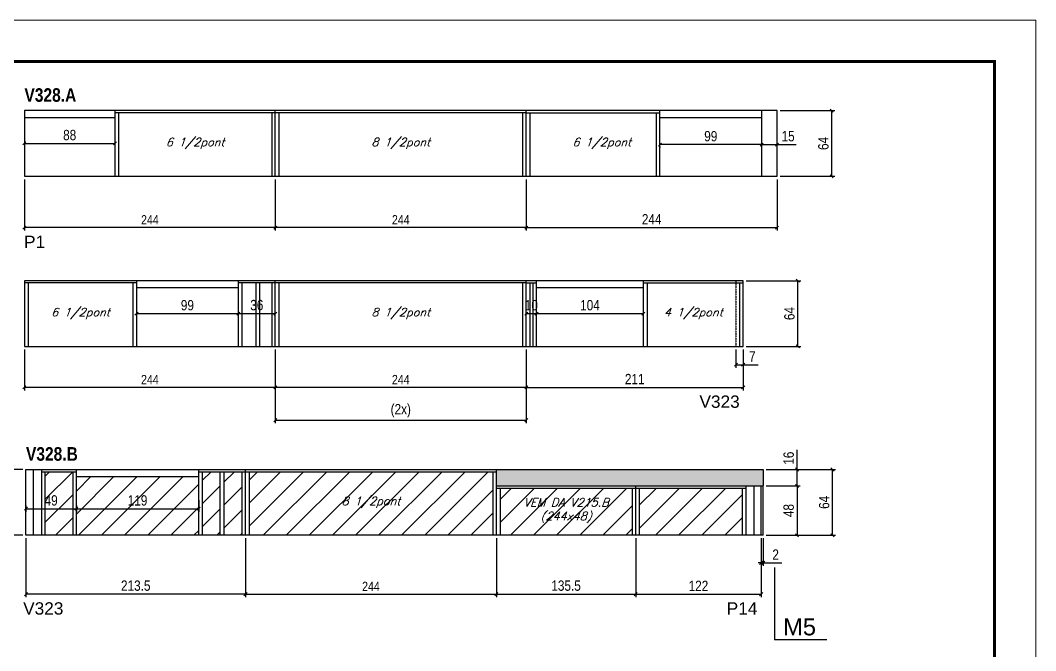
# Model space of a CAD drawing. Extents: x 2603 to 22413, y 1253 to 30260.
# Drawn here: x 13652 to 14639, y 23513 to 24126 of the extents above; entities that cross this region are included whole.
import ezdxf

# ---------------------------------------------------------------- set-up
doc = ezdxf.new("R2010")
doc.units = 0
doc.linetypes.add('DASHED', pattern=[0.75, 0.5, -0.25])
doc.linetypes.add('HIDDEN', pattern=[0.375, 0.25, -0.125])
for name, color, linetype in [('5', 5, 'Continuous'), ('COTA', 241, 'Continuous'), ('NOMENCLATURA', 7, 'Continuous'), ('Painéis', 200, 'Continuous'), ('SARR_2.2x15', 61, 'Continuous'), ('SARR_2.2x7', 40, 'Continuous'), ('SARR_3.5x7', 81, 'Continuous'), ('texto', 7, 'Continuous')]:
    doc.layers.add(name, color=color, linetype=linetype)
for name, color, linetype, lineweight in [('Folhas', 255, 'Continuous', 9), ('Hachura', 251, 'Continuous', 9), ('SARRAFO DE PRESSAO', 251, 'DASHED', 9)]:
    doc.layers.add(name, color=color, linetype=linetype, lineweight=lineweight)
doc.styles.add('COTA TECNICA', font='techl___.ttf', dxfattribs={"height": 10})
doc.styles.add('COTA TECNICA-50', font='techl___.ttf', dxfattribs={"height": 9})
doc.styles.add('Romans', font='romans.shx')
doc.styles.get("Standard").update_dxf_attribs({"font": 'arial.ttf'})
doc.styles.add('TECNICA', font='techb___.ttf', dxfattribs={"height": 10})
doc.dimstyles.new('COTA PAINEL-50', dxfattribs={"dimtxt": 9, "dimasz": 3, "dimexe": 3, "dimexo": 3, "dimgap": 3, "dimtad": 1, "dimdec": 1, "dimzin": 12, "dimdsep": 46, "dimtxsty": 'COTA TECNICA-50', "dimblk1": 'OBLIQUE', "dimblk2": 'OBLIQUE', "dimsah": 1, "dimcen": 0.9, "dimclrd": 4, "dimclre": 4, "dimclrt": 240, "dimadec": 1, "dimazin": 3, "dimtfac": 1, "dimtdec": 1, "dimtmove": 0, "dimatfit": 3, "dimfxl": 1, "dimtolj": 1, "dimtzin": 12, "dimarcsym": 0})
doc.dimstyles.new('PAINEL', dxfattribs={"dimtxt": 10, "dimasz": 3, "dimexe": 3, "dimexo": 3, "dimgap": 3, "dimtad": 1, "dimdec": 1, "dimzin": 12, "dimdsep": 46, "dimtxsty": 'COTA TECNICA', "dimblk1": 'OBLIQUE', "dimblk2": 'OBLIQUE', "dimsah": 1, "dimcen": 0.9, "dimclrd": 4, "dimclre": 4, "dimclrt": 240, "dimadec": 1, "dimazin": 3, "dimtfac": 1, "dimtdec": 1, "dimtmove": 0, "dimatfit": 3, "dimfxl": 1, "dimtolj": 1, "dimtzin": 12, "dimarcsym": 0})

# ---------------------------------------------------------------- blocks, each defined once
blk = doc.blocks.new('9999999999')
at = {"layer": 'Folhas'}
blk.add_lwpolyline([(98138.98, 34190.21), (99623.98, 34190.21), (99623.98, 35240.21), (98138.98, 35240.21)], close=True, dxfattribs=at)
at = {"layer": 'Folhas', "color": 30, "const_width": 3}
blk.add_lwpolyline([(98213.98, 34230.21), (99583.98, 34230.21), (99583.98, 35200.21), (98213.98, 35200.21)], close=True, dxfattribs=at)
blk = doc.blocks.new('_Oblique')
at = {"color": 0, "linetype": 'ByBlock', "lineweight": -2}
blk.add_line((-0.5, -0.5), (0.5, 0.5), dxfattribs=at)
blk = doc.blocks.new('*D140')
at = {"layer": 'COTA', "color": 4, "linetype": 'ByBlock', "lineweight": -2, "transparency": 16777216}
for p, q in [((13899.91, 23971.45), (13899.91, 23921.58)), ((14143.91, 23971.45), (14143.91, 23921.58)), ((14143.91, 23924.58), (13899.91, 23924.58))]:
    blk.add_line(p, q, dxfattribs=at)
at = {"layer": 'Defpoints', "color": 0, "linetype": 'ByBlock', "transparency": 16777216}
for p in [(13899.91, 23974.45), (14143.91, 23974.45), (13899.91, 23924.58)]:
    blk.add_point(p, dxfattribs=at)
at = {"layer": 'COTA', "color": 4, "linetype": 'ByBlock', "lineweight": -2, "transparency": 16777216, "xscale": 3, "yscale": 3, "zscale": 3, "rotation": 180}
blk.add_blockref('_Oblique', (13899.91, 23924.58), dxfattribs=at)
at = {"layer": 'COTA', "color": 4, "linetype": 'ByBlock', "lineweight": -2, "transparency": 16777216, "xscale": 3, "yscale": 3, "zscale": 3}
blk.add_blockref('_Oblique', (14143.91, 23924.58), dxfattribs=at)
at = {"layer": 'COTA', "color": 240, "linetype": 'ByBlock', "transparency": 16777216, "insert": (14021.91, 23932.15), "char_height": 9, "attachment_point": 5, "style": 'COTA TECNICA-50'}
blk.add_mtext('\\A1;244', dxfattribs=at)
blk = doc.blocks.new('*D141')
at = {"layer": 'COTA', "color": 4, "linetype": 'ByBlock', "lineweight": -2, "transparency": 16777216}
for p, q in [((13655.91, 23971.45), (13655.91, 23921.58)), ((13899.91, 23971.45), (13899.91, 23921.58)), ((13899.91, 23924.58), (13655.91, 23924.58))]:
    blk.add_line(p, q, dxfattribs=at)
at = {"layer": 'Defpoints', "color": 0, "linetype": 'ByBlock', "transparency": 16777216}
for p in [(13655.91, 23974.45), (13899.91, 23974.45), (13655.91, 23924.58)]:
    blk.add_point(p, dxfattribs=at)
at = {"layer": 'COTA', "color": 4, "linetype": 'ByBlock', "lineweight": -2, "transparency": 16777216, "xscale": 3, "yscale": 3, "zscale": 3, "rotation": 180}
blk.add_blockref('_Oblique', (13655.91, 23924.58), dxfattribs=at)
at = {"layer": 'COTA', "color": 4, "linetype": 'ByBlock', "lineweight": -2, "transparency": 16777216, "xscale": 3, "yscale": 3, "zscale": 3}
blk.add_blockref('_Oblique', (13899.91, 23924.58), dxfattribs=at)
at = {"layer": 'COTA', "color": 240, "linetype": 'ByBlock', "transparency": 16777216, "insert": (13777.91, 23932.15), "char_height": 9, "attachment_point": 5, "style": 'COTA TECNICA-50'}
blk.add_mtext('\\A1;244', dxfattribs=at)
blk = doc.blocks.new('*D142')
at = {"layer": 'COTA', "color": 4, "linetype": 'ByBlock', "lineweight": -2, "transparency": 16777216}
for p, q in [((14143.91, 23971.45), (14143.91, 23921.58)), ((14387.91, 23971.45), (14387.91, 23921.58)), ((14143.91, 23924.58), (14387.91, 23924.58))]:
    blk.add_line(p, q, dxfattribs=at)
at = {"layer": 'Defpoints', "color": 0, "linetype": 'ByBlock', "transparency": 16777216}
for p in [(14143.91, 23974.45), (14387.91, 23974.45), (14387.91, 23924.58)]:
    blk.add_point(p, dxfattribs=at)
at = {"layer": 'COTA', "color": 4, "linetype": 'ByBlock', "lineweight": -2, "transparency": 16777216, "xscale": 3, "yscale": 3, "zscale": 3, "rotation": 180}
blk.add_blockref('_Oblique', (14143.91, 23924.58), dxfattribs=at)
at = {"layer": 'COTA', "color": 4, "linetype": 'ByBlock', "lineweight": -2, "transparency": 16777216, "xscale": 3, "yscale": 3, "zscale": 3}
blk.add_blockref('_Oblique', (14387.91, 23924.58), dxfattribs=at)
at = {"layer": 'COTA', "color": 240, "linetype": 'ByBlock', "transparency": 16777216, "insert": (14265.91, 23932.66), "char_height": 10, "attachment_point": 5, "style": 'COTA TECNICA'}
blk.add_mtext('\\A1;244', dxfattribs=at)
blk = doc.blocks.new('*D1006')
at = {"layer": 'COTA', "color": 4, "linetype": 'ByBlock', "lineweight": -2, "transparency": 16777216}
blk.add_line((13655.91, 24006.45), (13743.91, 24006.45), dxfattribs=at)
at = {"layer": 'Defpoints', "color": 0, "linetype": 'ByBlock', "transparency": 16777216}
for p in [(13655.91, 24006.45), (13743.91, 24006.45), (13743.91, 24006.45)]:
    blk.add_point(p, dxfattribs=at)
at = {"layer": 'COTA', "color": 4, "linetype": 'ByBlock', "lineweight": -2, "transparency": 16777216, "xscale": 3, "yscale": 3, "zscale": 3, "rotation": 180}
blk.add_blockref('_Oblique', (13655.91, 24006.45), dxfattribs=at)
at = {"layer": 'COTA', "color": 4, "linetype": 'ByBlock', "lineweight": -2, "transparency": 16777216, "xscale": 3, "yscale": 3, "zscale": 3}
blk.add_blockref('_Oblique', (13743.91, 24006.45), dxfattribs=at)
at = {"layer": 'COTA', "color": 240, "linetype": 'ByBlock', "transparency": 16777216, "insert": (13699.91, 24014.55), "char_height": 10, "attachment_point": 5, "style": 'COTA TECNICA'}
blk.add_mtext('\\A1;88', dxfattribs=at)
blk = doc.blocks.new('*D1007')
at = {"layer": 'COTA', "color": 4, "linetype": 'ByBlock', "lineweight": -2, "transparency": 16777216}
for p, q in [((14372.91, 24005.35), (14273.91, 24005.35)), ((14273.91, 24003.45), (14273.91, 24002.35))]:
    blk.add_line(p, q, dxfattribs=at)
at = {"layer": 'Defpoints', "color": 0, "linetype": 'ByBlock', "transparency": 16777216}
for p in [(14273.91, 24006.45), (14273.91, 24005.35), (14372.91, 24005.35)]:
    blk.add_point(p, dxfattribs=at)
at = {"layer": 'COTA', "color": 4, "linetype": 'ByBlock', "lineweight": -2, "transparency": 16777216, "xscale": 3, "yscale": 3, "zscale": 3, "rotation": 180}
blk.add_blockref('_Oblique', (14273.91, 24005.35), dxfattribs=at)
at = {"layer": 'COTA', "color": 4, "linetype": 'ByBlock', "lineweight": -2, "transparency": 16777216, "xscale": 3, "yscale": 3, "zscale": 3}
blk.add_blockref('_Oblique', (14372.91, 24005.35), dxfattribs=at)
at = {"layer": 'COTA', "color": 240, "linetype": 'ByBlock', "transparency": 16777216, "insert": (14323.41, 24013.44), "char_height": 10, "attachment_point": 5, "style": 'COTA TECNICA'}
blk.add_mtext('\\A1;99', dxfattribs=at)
blk = doc.blocks.new('*D1008')
at = {"layer": 'COTA', "color": 4, "linetype": 'ByBlock', "lineweight": -2, "transparency": 16777216}
for p, q in [((14390.91, 24038.45), (14444.04, 24038.45)), ((14441.04, 23974.45), (14441.04, 24038.45)), ((14390.91, 23974.45), (14444.04, 23974.45))]:
    blk.add_line(p, q, dxfattribs=at)
at = {"layer": 'Defpoints', "color": 0, "linetype": 'ByBlock', "transparency": 16777216}
for p in [(14387.91, 24038.45), (14441.04, 24038.45), (14387.91, 23974.45)]:
    blk.add_point(p, dxfattribs=at)
at = {"layer": 'COTA', "color": 4, "linetype": 'ByBlock', "lineweight": -2, "transparency": 16777216, "xscale": 3, "yscale": 3, "zscale": 3}
for p, rotation in [((14441.04, 24038.45), 90), ((14441.04, 23974.45), 270)]:
    blk.add_blockref('_Oblique', p, dxfattribs=dict(at, rotation=rotation))
at = {"layer": 'COTA', "color": 240, "linetype": 'ByBlock', "transparency": 16777216, "insert": (14432.94, 24006.45), "char_height": 10, "attachment_point": 5, "rotation": 90, "style": 'COTA TECNICA'}
blk.add_mtext('\\A1;64', dxfattribs=at)
blk = doc.blocks.new('*D1009')
at = {"layer": 'COTA', "color": 4, "linetype": 'ByBlock', "lineweight": -2, "transparency": 16777216}
for p, q in [((14372.91, 24005.35), (14387.91, 24005.35)), ((14387.91, 24005.35), (14406.28, 24005.35))]:
    blk.add_line(p, q, dxfattribs=at)
at = {"layer": 'Defpoints', "color": 0, "linetype": 'ByBlock', "transparency": 16777216}
for p in [(14372.91, 24005.35), (14387.91, 24005.35), (14387.91, 24005.35)]:
    blk.add_point(p, dxfattribs=at)
at = {"layer": 'COTA', "color": 4, "linetype": 'ByBlock', "lineweight": -2, "transparency": 16777216, "xscale": 3, "yscale": 3, "zscale": 3, "rotation": 180}
blk.add_blockref('_Oblique', (14372.91, 24005.35), dxfattribs=at)
at = {"layer": 'COTA', "color": 4, "linetype": 'ByBlock', "lineweight": -2, "transparency": 16777216, "xscale": 3, "yscale": 3, "zscale": 3}
blk.add_blockref('_Oblique', (14387.91, 24005.35), dxfattribs=at)
at = {"layer": 'COTA', "color": 240, "linetype": 'ByBlock', "transparency": 16777216, "insert": (14398.6, 24013.46), "char_height": 10, "attachment_point": 5, "style": 'COTA TECNICA'}
blk.add_mtext('\\A1;15', dxfattribs=at)
blk = doc.blocks.new('*D143')
at = {"layer": 'COTA', "color": 4, "linetype": 'ByBlock', "lineweight": -2, "transparency": 16777216}
for p, q in [((13899.91, 23805.87), (13899.91, 23766.06)), ((14143.91, 23805.87), (14143.91, 23766.06)), ((14143.91, 23769.06), (13899.91, 23769.06))]:
    blk.add_line(p, q, dxfattribs=at)
at = {"layer": 'Defpoints', "color": 0, "linetype": 'ByBlock', "transparency": 16777216}
for p in [(13899.91, 23808.87), (14143.91, 23808.87), (13899.91, 23769.06)]:
    blk.add_point(p, dxfattribs=at)
at = {"layer": 'COTA', "color": 4, "linetype": 'ByBlock', "lineweight": -2, "transparency": 16777216, "xscale": 3, "yscale": 3, "zscale": 3, "rotation": 180}
blk.add_blockref('_Oblique', (13899.91, 23769.06), dxfattribs=at)
at = {"layer": 'COTA', "color": 4, "linetype": 'ByBlock', "lineweight": -2, "transparency": 16777216, "xscale": 3, "yscale": 3, "zscale": 3}
blk.add_blockref('_Oblique', (14143.91, 23769.06), dxfattribs=at)
at = {"layer": 'COTA', "color": 240, "linetype": 'ByBlock', "transparency": 16777216, "insert": (14021.91, 23776.63), "char_height": 9, "attachment_point": 5, "style": 'COTA TECNICA-50'}
blk.add_mtext('\\A1;244', dxfattribs=at)
blk = doc.blocks.new('*D144')
at = {"layer": 'COTA', "color": 4, "linetype": 'ByBlock', "lineweight": -2, "transparency": 16777216}
for p, q in [((13655.91, 23805.87), (13655.91, 23766.06)), ((13899.91, 23805.87), (13899.91, 23766.06)), ((13899.91, 23769.06), (13655.91, 23769.06))]:
    blk.add_line(p, q, dxfattribs=at)
at = {"layer": 'Defpoints', "color": 0, "linetype": 'ByBlock', "transparency": 16777216}
for p in [(13655.91, 23808.87), (13899.91, 23808.87), (13655.91, 23769.06)]:
    blk.add_point(p, dxfattribs=at)
at = {"layer": 'COTA', "color": 4, "linetype": 'ByBlock', "lineweight": -2, "transparency": 16777216, "xscale": 3, "yscale": 3, "zscale": 3, "rotation": 180}
blk.add_blockref('_Oblique', (13655.91, 23769.06), dxfattribs=at)
at = {"layer": 'COTA', "color": 4, "linetype": 'ByBlock', "lineweight": -2, "transparency": 16777216, "xscale": 3, "yscale": 3, "zscale": 3}
blk.add_blockref('_Oblique', (13899.91, 23769.06), dxfattribs=at)
at = {"layer": 'COTA', "color": 240, "linetype": 'ByBlock', "transparency": 16777216, "insert": (13777.91, 23776.63), "char_height": 9, "attachment_point": 5, "style": 'COTA TECNICA-50'}
blk.add_mtext('\\A1;244', dxfattribs=at)
blk = doc.blocks.new('*D145')
at = {"layer": 'COTA', "color": 4, "linetype": 'ByBlock', "lineweight": -2, "transparency": 16777216}
for p, q in [((14143.91, 23805.87), (14143.91, 23766.06)), ((14354.91, 23805.87), (14354.91, 23766.06)), ((14143.91, 23769.06), (14354.91, 23769.06))]:
    blk.add_line(p, q, dxfattribs=at)
at = {"layer": 'Defpoints', "color": 0, "linetype": 'ByBlock', "transparency": 16777216}
for p in [(14143.91, 23808.87), (14354.91, 23808.87), (14354.91, 23769.06)]:
    blk.add_point(p, dxfattribs=at)
at = {"layer": 'COTA', "color": 4, "linetype": 'ByBlock', "lineweight": -2, "transparency": 16777216, "xscale": 3, "yscale": 3, "zscale": 3, "rotation": 180}
blk.add_blockref('_Oblique', (14143.91, 23769.06), dxfattribs=at)
at = {"layer": 'COTA', "color": 4, "linetype": 'ByBlock', "lineweight": -2, "transparency": 16777216, "xscale": 3, "yscale": 3, "zscale": 3}
blk.add_blockref('_Oblique', (14354.91, 23769.06), dxfattribs=at)
at = {"layer": 'COTA', "color": 240, "linetype": 'ByBlock', "transparency": 16777216, "insert": (14249.41, 23777.12), "char_height": 10, "attachment_point": 5, "style": 'COTA TECNICA'}
blk.add_mtext('\\A1;211', dxfattribs=at)
blk = doc.blocks.new('*D1011')
at = {"layer": 'COTA', "color": 4, "linetype": 'ByBlock', "lineweight": -2, "transparency": 16777216}
for p, q in [((14357.91, 23872.87), (14411.04, 23872.87)), ((14408.04, 23808.87), (14408.04, 23872.87)), ((14357.91, 23808.87), (14411.04, 23808.87))]:
    blk.add_line(p, q, dxfattribs=at)
at = {"layer": 'Defpoints', "color": 0, "linetype": 'ByBlock', "transparency": 16777216}
for p in [(14354.91, 23872.87), (14408.04, 23872.87), (14354.91, 23808.87)]:
    blk.add_point(p, dxfattribs=at)
at = {"layer": 'COTA', "color": 4, "linetype": 'ByBlock', "lineweight": -2, "transparency": 16777216, "xscale": 3, "yscale": 3, "zscale": 3}
for p, rotation in [((14408.04, 23872.87), 90), ((14408.04, 23808.87), 270)]:
    blk.add_blockref('_Oblique', p, dxfattribs=dict(at, rotation=rotation))
at = {"layer": 'COTA', "color": 240, "linetype": 'ByBlock', "transparency": 16777216, "insert": (14399.94, 23840.87), "char_height": 10, "attachment_point": 5, "rotation": 90, "style": 'COTA TECNICA'}
blk.add_mtext('\\A1;64', dxfattribs=at)
blk = doc.blocks.new('*D1012')
at = {"layer": 'COTA', "color": 4, "linetype": 'ByBlock', "lineweight": -2, "transparency": 16777216}
blk.add_line((13764.91, 23840.87), (13863.91, 23840.87), dxfattribs=at)
at = {"layer": 'Defpoints', "color": 0, "linetype": 'ByBlock', "transparency": 16777216}
for p in [(13764.91, 23840.87), (13863.91, 23840.87), (13863.91, 23840.87)]:
    blk.add_point(p, dxfattribs=at)
at = {"layer": 'COTA', "color": 4, "linetype": 'ByBlock', "lineweight": -2, "transparency": 16777216, "xscale": 3, "yscale": 3, "zscale": 3, "rotation": 180}
blk.add_blockref('_Oblique', (13764.91, 23840.87), dxfattribs=at)
at = {"layer": 'COTA', "color": 4, "linetype": 'ByBlock', "lineweight": -2, "transparency": 16777216, "xscale": 3, "yscale": 3, "zscale": 3}
blk.add_blockref('_Oblique', (13863.91, 23840.87), dxfattribs=at)
at = {"layer": 'COTA', "color": 240, "linetype": 'ByBlock', "transparency": 16777216, "insert": (13814.41, 23848.96), "char_height": 10, "attachment_point": 5, "style": 'COTA TECNICA'}
blk.add_mtext('\\A1;99', dxfattribs=at)
blk = doc.blocks.new('*D1013')
at = {"layer": 'COTA', "color": 4, "linetype": 'ByBlock', "lineweight": -2, "transparency": 16777216}
blk.add_line((13863.91, 23840.87), (13899.91, 23840.87), dxfattribs=at)
at = {"layer": 'Defpoints', "color": 0, "linetype": 'ByBlock', "transparency": 16777216}
for p in [(13863.91, 23840.87), (13899.91, 23840.87), (13899.91, 23840.87)]:
    blk.add_point(p, dxfattribs=at)
at = {"layer": 'COTA', "color": 4, "linetype": 'ByBlock', "lineweight": -2, "transparency": 16777216, "xscale": 3, "yscale": 3, "zscale": 3, "rotation": 180}
blk.add_blockref('_Oblique', (13863.91, 23840.87), dxfattribs=at)
at = {"layer": 'COTA', "color": 4, "linetype": 'ByBlock', "lineweight": -2, "transparency": 16777216, "xscale": 3, "yscale": 3, "zscale": 3}
blk.add_blockref('_Oblique', (13899.91, 23840.87), dxfattribs=at)
at = {"layer": 'COTA', "color": 240, "linetype": 'ByBlock', "transparency": 16777216, "insert": (13881.91, 23849.09), "char_height": 10, "attachment_point": 5, "style": 'COTA TECNICA'}
blk.add_mtext('\\A1;36', dxfattribs=at)
blk = doc.blocks.new('*D1014')
at = {"layer": 'COTA', "color": 4, "linetype": 'ByBlock', "lineweight": -2, "transparency": 16777216}
for p, q in [((13899.91, 23805.87), (13899.91, 23734.12)), ((14143.91, 23805.87), (14143.91, 23734.12)), ((13899.91, 23737.12), (14143.91, 23737.12))]:
    blk.add_line(p, q, dxfattribs=at)
at = {"layer": 'Defpoints', "color": 0, "linetype": 'ByBlock', "transparency": 16777216}
for p in [(13899.91, 23808.87), (14143.91, 23808.87), (14143.91, 23737.12)]:
    blk.add_point(p, dxfattribs=at)
at = {"layer": 'COTA', "color": 4, "linetype": 'ByBlock', "lineweight": -2, "transparency": 16777216, "xscale": 3, "yscale": 3, "zscale": 3, "rotation": 180}
blk.add_blockref('_Oblique', (13899.91, 23737.12), dxfattribs=at)
at = {"layer": 'COTA', "color": 4, "linetype": 'ByBlock', "lineweight": -2, "transparency": 16777216, "xscale": 3, "yscale": 3, "zscale": 3}
blk.add_blockref('_Oblique', (14143.91, 23737.12), dxfattribs=at)
at = {"layer": 'COTA', "color": 240, "linetype": 'ByBlock', "transparency": 16777216, "insert": (14021.91, 23746.34), "char_height": 10, "attachment_point": 5, "style": 'COTA TECNICA'}
blk.add_mtext('\\A1;(2x)', dxfattribs=at)
blk = doc.blocks.new('*D1015')
at = {"layer": 'COTA', "color": 4, "linetype": 'ByBlock', "lineweight": -2, "transparency": 16777216}
for p, q in [((14143.91, 23842.77), (14143.91, 23843.87)), ((14143.91, 23840.87), (14153.91, 23840.87)), ((14153.91, 23842.77), (14153.91, 23843.87))]:
    blk.add_line(p, q, dxfattribs=at)
at = {"layer": 'Defpoints', "color": 0, "linetype": 'ByBlock', "transparency": 16777216}
for p in [(14143.91, 23839.77), (14153.91, 23840.87), (14153.91, 23839.77)]:
    blk.add_point(p, dxfattribs=at)
at = {"layer": 'COTA', "color": 4, "linetype": 'ByBlock', "lineweight": -2, "transparency": 16777216, "xscale": 3, "yscale": 3, "zscale": 3, "rotation": 180}
blk.add_blockref('_Oblique', (14143.91, 23840.87), dxfattribs=at)
at = {"layer": 'COTA', "color": 4, "linetype": 'ByBlock', "lineweight": -2, "transparency": 16777216, "xscale": 3, "yscale": 3, "zscale": 3}
blk.add_blockref('_Oblique', (14153.91, 23840.87), dxfattribs=at)
at = {"layer": 'COTA', "color": 240, "linetype": 'ByBlock', "transparency": 16777216, "insert": (14148.91, 23848.97), "char_height": 10, "attachment_point": 5, "style": 'COTA TECNICA'}
blk.add_mtext('\\A1;10', dxfattribs=at)
blk = doc.blocks.new('*D1016')
at = {"layer": 'COTA', "color": 4, "linetype": 'ByBlock', "lineweight": -2, "transparency": 16777216}
for p, q in [((14347.91, 23805.87), (14347.91, 23788.09)), ((14354.91, 23805.87), (14354.91, 23788.09)), ((14347.91, 23791.09), (14354.91, 23791.09)), ((14354.91, 23791.09), (14369.64, 23791.09))]:
    blk.add_line(p, q, dxfattribs=at)
at = {"layer": 'Defpoints', "color": 0, "linetype": 'ByBlock', "transparency": 16777216}
for p in [(14347.91, 23808.87), (14354.91, 23808.87), (14354.91, 23791.09)]:
    blk.add_point(p, dxfattribs=at)
at = {"layer": 'COTA', "color": 4, "linetype": 'ByBlock', "lineweight": -2, "transparency": 16777216, "xscale": 3, "yscale": 3, "zscale": 3, "rotation": 180}
blk.add_blockref('_Oblique', (14347.91, 23791.09), dxfattribs=at)
at = {"layer": 'COTA', "color": 4, "linetype": 'ByBlock', "lineweight": -2, "transparency": 16777216, "xscale": 3, "yscale": 3, "zscale": 3}
blk.add_blockref('_Oblique', (14354.91, 23791.09), dxfattribs=at)
at = {"layer": 'COTA', "color": 240, "linetype": 'ByBlock', "transparency": 16777216, "insert": (14363.78, 23799.17), "char_height": 10, "attachment_point": 5, "style": 'COTA TECNICA'}
blk.add_mtext('\\A1;7', dxfattribs=at)
blk = doc.blocks.new('*D1017')
at = {"layer": 'COTA', "color": 4, "linetype": 'ByBlock', "lineweight": -2, "transparency": 16777216}
blk.add_line((14153.91, 23840.87), (14257.91, 23840.87), dxfattribs=at)
at = {"layer": 'Defpoints', "color": 0, "linetype": 'ByBlock', "transparency": 16777216}
for p in [(14153.91, 23840.87), (14257.91, 23840.87), (14257.91, 23840.87)]:
    blk.add_point(p, dxfattribs=at)
at = {"layer": 'COTA', "color": 4, "linetype": 'ByBlock', "lineweight": -2, "transparency": 16777216, "xscale": 3, "yscale": 3, "zscale": 3, "rotation": 180}
blk.add_blockref('_Oblique', (14153.91, 23840.87), dxfattribs=at)
at = {"layer": 'COTA', "color": 4, "linetype": 'ByBlock', "lineweight": -2, "transparency": 16777216, "xscale": 3, "yscale": 3, "zscale": 3}
blk.add_blockref('_Oblique', (14257.91, 23840.87), dxfattribs=at)
at = {"layer": 'COTA', "color": 240, "linetype": 'ByBlock', "transparency": 16777216, "insert": (14205.91, 23848.97), "char_height": 10, "attachment_point": 5, "style": 'COTA TECNICA'}
blk.add_mtext('\\A1;104', dxfattribs=at)
blk = doc.blocks.new('*D150')
at = {"layer": 'COTA', "color": 4, "linetype": 'ByBlock', "lineweight": -2, "transparency": 16777216}
for p, q in [((13870.91, 23622.16), (13870.91, 23564.82)), ((14114.91, 23622.16), (14114.91, 23564.82)), ((13870.91, 23567.82), (14114.91, 23567.82))]:
    blk.add_line(p, q, dxfattribs=at)
at = {"layer": 'Defpoints', "color": 0, "linetype": 'ByBlock', "transparency": 16777216}
for p in [(13870.91, 23625.16), (14114.91, 23625.16), (14114.91, 23567.82)]:
    blk.add_point(p, dxfattribs=at)
at = {"layer": 'COTA', "color": 4, "linetype": 'ByBlock', "lineweight": -2, "transparency": 16777216, "xscale": 3, "yscale": 3, "zscale": 3, "rotation": 180}
blk.add_blockref('_Oblique', (13870.91, 23567.82), dxfattribs=at)
at = {"layer": 'COTA', "color": 4, "linetype": 'ByBlock', "lineweight": -2, "transparency": 16777216, "xscale": 3, "yscale": 3, "zscale": 3}
blk.add_blockref('_Oblique', (14114.91, 23567.82), dxfattribs=at)
at = {"layer": 'COTA', "color": 240, "linetype": 'ByBlock', "transparency": 16777216, "insert": (13992.91, 23575.38), "char_height": 9, "attachment_point": 5, "style": 'COTA TECNICA-50'}
blk.add_mtext('\\A1;244', dxfattribs=at)
blk = doc.blocks.new('*D1025')
at = {"layer": 'COTA', "color": 4, "linetype": 'ByBlock', "lineweight": -2, "transparency": 16777216}
for p, q in [((13657.41, 23622.16), (13657.41, 23564.82)), ((13870.91, 23622.16), (13870.91, 23564.82)), ((13870.91, 23567.82), (13657.41, 23567.82))]:
    blk.add_line(p, q, dxfattribs=at)
at = {"layer": 'Defpoints', "color": 0, "linetype": 'ByBlock', "transparency": 16777216}
for p in [(13657.41, 23625.16), (13870.91, 23625.16), (13657.41, 23567.82)]:
    blk.add_point(p, dxfattribs=at)
at = {"layer": 'COTA', "color": 4, "linetype": 'ByBlock', "lineweight": -2, "transparency": 16777216, "xscale": 3, "yscale": 3, "zscale": 3, "rotation": 180}
blk.add_blockref('_Oblique', (13657.41, 23567.82), dxfattribs=at)
at = {"layer": 'COTA', "color": 4, "linetype": 'ByBlock', "lineweight": -2, "transparency": 16777216, "xscale": 3, "yscale": 3, "zscale": 3}
blk.add_blockref('_Oblique', (13870.91, 23567.82), dxfattribs=at)
at = {"layer": 'COTA', "color": 240, "linetype": 'ByBlock', "transparency": 16777216, "insert": (13764.16, 23576.04), "char_height": 10, "attachment_point": 5, "style": 'COTA TECNICA'}
blk.add_mtext('\\A1;213.5', dxfattribs=at)
blk = doc.blocks.new('*D1026')
at = {"layer": 'COTA', "color": 4, "linetype": 'ByBlock', "lineweight": -2, "transparency": 16777216}
for p, q in [((14377.41, 23673.16), (14410.28, 23673.16)), ((14407.28, 23673.16), (14407.28, 23625.16)), ((14377.41, 23625.16), (14410.28, 23625.16))]:
    blk.add_line(p, q, dxfattribs=at)
at = {"layer": 'Defpoints', "color": 0, "linetype": 'ByBlock', "transparency": 16777216}
for p in [(14374.41, 23673.16), (14374.41, 23625.16), (14407.28, 23625.16)]:
    blk.add_point(p, dxfattribs=at)
at = {"layer": 'COTA', "color": 4, "linetype": 'ByBlock', "lineweight": -2, "transparency": 16777216, "xscale": 3, "yscale": 3, "zscale": 3}
for p, rotation in [((14407.28, 23673.16), 90), ((14407.28, 23625.16), 270)]:
    blk.add_blockref('_Oblique', p, dxfattribs=dict(at, rotation=rotation))
at = {"layer": 'COTA', "color": 240, "linetype": 'ByBlock', "transparency": 16777216, "insert": (14399.18, 23649.16), "char_height": 10, "attachment_point": 5, "rotation": 90, "style": 'COTA TECNICA'}
blk.add_mtext('\\A1;48', dxfattribs=at)
blk = doc.blocks.new('*D1027')
at = {"layer": 'COTA', "color": 4, "linetype": 'ByBlock', "lineweight": -2, "transparency": 16777216}
for p, q in [((14407.28, 23689.16), (14407.28, 23708.17)), ((14377.41, 23689.16), (14410.28, 23689.16)), ((14407.28, 23673.16), (14407.28, 23689.16)), ((14377.41, 23673.16), (14410.28, 23673.16))]:
    blk.add_line(p, q, dxfattribs=at)
at = {"layer": 'Defpoints', "color": 0, "linetype": 'ByBlock', "transparency": 16777216}
for p in [(14374.41, 23689.16), (14407.28, 23689.16), (14374.41, 23673.16)]:
    blk.add_point(p, dxfattribs=at)
at = {"layer": 'COTA', "color": 4, "linetype": 'ByBlock', "lineweight": -2, "transparency": 16777216, "xscale": 3, "yscale": 3, "zscale": 3}
for p, rotation in [((14407.28, 23689.16), 90), ((14407.28, 23673.16), 270)]:
    blk.add_blockref('_Oblique', p, dxfattribs=dict(at, rotation=rotation))
at = {"layer": 'COTA', "color": 240, "linetype": 'ByBlock', "transparency": 16777216, "insert": (14399.18, 23700.16), "char_height": 10, "attachment_point": 5, "rotation": 90, "style": 'COTA TECNICA'}
blk.add_mtext('\\A1;16', dxfattribs=at)
blk = doc.blocks.new('*D1028')
at = {"layer": 'COTA', "color": 4, "linetype": 'ByBlock', "lineweight": -2, "transparency": 16777216}
for p, q in [((14377.41, 23689.16), (14444.79, 23689.16)), ((14441.79, 23625.16), (14441.79, 23689.16)), ((14377.41, 23625.16), (14444.79, 23625.16))]:
    blk.add_line(p, q, dxfattribs=at)
at = {"layer": 'Defpoints', "color": 0, "linetype": 'ByBlock', "transparency": 16777216}
for p in [(14374.41, 23689.16), (14441.79, 23689.16), (14374.41, 23625.16)]:
    blk.add_point(p, dxfattribs=at)
at = {"layer": 'COTA', "color": 4, "linetype": 'ByBlock', "lineweight": -2, "transparency": 16777216, "xscale": 3, "yscale": 3, "zscale": 3}
for p, rotation in [((14441.79, 23689.16), 90), ((14441.79, 23625.16), 270)]:
    blk.add_blockref('_Oblique', p, dxfattribs=dict(at, rotation=rotation))
at = {"layer": 'COTA', "color": 240, "linetype": 'ByBlock', "transparency": 16777216, "insert": (14433.69, 23657.16), "char_height": 10, "attachment_point": 5, "rotation": 90, "style": 'COTA TECNICA'}
blk.add_mtext('\\A1;64', dxfattribs=at)
blk = doc.blocks.new('*D1029')
at = {"layer": 'COTA', "color": 4, "linetype": 'ByBlock', "lineweight": -2, "transparency": 16777216}
for p, q in [((14114.91, 23622.16), (14114.91, 23564.82)), ((14250.41, 23622.16), (14250.41, 23564.82)), ((14114.91, 23567.82), (14250.41, 23567.82))]:
    blk.add_line(p, q, dxfattribs=at)
at = {"layer": 'Defpoints', "color": 0, "linetype": 'ByBlock', "transparency": 16777216}
for p in [(14114.91, 23625.16), (14250.41, 23625.16), (14250.41, 23567.82)]:
    blk.add_point(p, dxfattribs=at)
at = {"layer": 'COTA', "color": 4, "linetype": 'ByBlock', "lineweight": -2, "transparency": 16777216, "xscale": 3, "yscale": 3, "zscale": 3, "rotation": 180}
blk.add_blockref('_Oblique', (14114.91, 23567.82), dxfattribs=at)
at = {"layer": 'COTA', "color": 4, "linetype": 'ByBlock', "lineweight": -2, "transparency": 16777216, "xscale": 3, "yscale": 3, "zscale": 3}
blk.add_blockref('_Oblique', (14250.41, 23567.82), dxfattribs=at)
at = {"layer": 'COTA', "color": 240, "linetype": 'ByBlock', "transparency": 16777216, "insert": (14182.66, 23576.04), "char_height": 10, "attachment_point": 5, "style": 'COTA TECNICA'}
blk.add_mtext('\\A1;135.5', dxfattribs=at)
blk = doc.blocks.new('*D1030')
at = {"layer": 'COTA', "color": 4, "linetype": 'ByBlock', "lineweight": -2, "transparency": 16777216}
for p, q in [((14250.41, 23622.16), (14250.41, 23564.82)), ((14372.41, 23622.16), (14372.41, 23564.82)), ((14250.41, 23567.82), (14372.41, 23567.82))]:
    blk.add_line(p, q, dxfattribs=at)
at = {"layer": 'Defpoints', "color": 0, "linetype": 'ByBlock', "transparency": 16777216}
for p in [(14250.41, 23625.16), (14372.41, 23625.16), (14372.41, 23567.82)]:
    blk.add_point(p, dxfattribs=at)
at = {"layer": 'COTA', "color": 4, "linetype": 'ByBlock', "lineweight": -2, "transparency": 16777216, "xscale": 3, "yscale": 3, "zscale": 3, "rotation": 180}
blk.add_blockref('_Oblique', (14250.41, 23567.82), dxfattribs=at)
at = {"layer": 'COTA', "color": 4, "linetype": 'ByBlock', "lineweight": -2, "transparency": 16777216, "xscale": 3, "yscale": 3, "zscale": 3}
blk.add_blockref('_Oblique', (14372.41, 23567.82), dxfattribs=at)
at = {"layer": 'COTA', "color": 240, "linetype": 'ByBlock', "transparency": 16777216, "insert": (14311.41, 23575.88), "char_height": 10, "attachment_point": 5, "style": 'COTA TECNICA'}
blk.add_mtext('\\A1;122', dxfattribs=at)
blk = doc.blocks.new('*D1031')
at = {"layer": 'COTA', "color": 4, "linetype": 'ByBlock', "lineweight": -2, "transparency": 16777216}
for p, q in [((14372.41, 23622.16), (14372.41, 23595.28)), ((14374.41, 23622.16), (14374.41, 23595.28)), ((14372.41, 23598.28), (14369.41, 23598.28)), ((14372.41, 23598.28), (14374.41, 23598.28)), ((14374.41, 23598.28), (14392.52, 23598.28))]:
    blk.add_line(p, q, dxfattribs=at)
at = {"layer": 'Defpoints', "color": 0, "linetype": 'ByBlock', "transparency": 16777216}
for p in [(14372.41, 23625.16), (14374.41, 23625.16), (14374.41, 23598.28)]:
    blk.add_point(p, dxfattribs=at)
at = {"layer": 'COTA', "color": 4, "linetype": 'ByBlock', "lineweight": -2, "transparency": 16777216, "xscale": 3, "yscale": 3, "zscale": 3}
blk.add_blockref('_Oblique', (14372.41, 23598.28), dxfattribs=at)
at = {"layer": 'COTA', "color": 4, "linetype": 'ByBlock', "lineweight": -2, "transparency": 16777216, "xscale": 3, "yscale": 3, "zscale": 3, "rotation": 180}
blk.add_blockref('_Oblique', (14374.41, 23598.28), dxfattribs=at)
at = {"layer": 'COTA', "color": 240, "linetype": 'ByBlock', "transparency": 16777216, "insert": (14386.47, 23606.28), "char_height": 10, "attachment_point": 5, "style": 'COTA TECNICA'}
blk.add_mtext('\\A1;2', dxfattribs=at)
blk = doc.blocks.new('*D1032')
at = {"layer": 'COTA', "color": 4, "linetype": 'ByBlock', "lineweight": -2, "transparency": 16777216}
for p, q in [((13657.41, 23654.16), (13657.41, 23647.9)), ((13657.41, 23650.9), (13706.41, 23650.9)), ((13706.41, 23654.16), (13706.41, 23647.9))]:
    blk.add_line(p, q, dxfattribs=at)
at = {"layer": 'Defpoints', "color": 0, "linetype": 'ByBlock', "transparency": 16777216}
for p in [(13657.41, 23657.16), (13706.41, 23657.16), (13706.41, 23650.9)]:
    blk.add_point(p, dxfattribs=at)
at = {"layer": 'COTA', "color": 4, "linetype": 'ByBlock', "lineweight": -2, "transparency": 16777216, "xscale": 3, "yscale": 3, "zscale": 3, "rotation": 180}
blk.add_blockref('_Oblique', (13657.41, 23650.9), dxfattribs=at)
at = {"layer": 'COTA', "color": 4, "linetype": 'ByBlock', "lineweight": -2, "transparency": 16777216, "xscale": 3, "yscale": 3, "zscale": 3}
blk.add_blockref('_Oblique', (13706.41, 23650.9), dxfattribs=at)
at = {"layer": 'COTA', "color": 240, "linetype": 'ByBlock', "transparency": 16777216, "insert": (13681.91, 23659), "char_height": 10, "attachment_point": 5, "style": 'COTA TECNICA'}
blk.add_mtext('\\A1;49', dxfattribs=at)
blk = doc.blocks.new('*D1033')
at = {"layer": 'COTA', "color": 4, "linetype": 'ByBlock', "lineweight": -2, "transparency": 16777216}
for p, q in [((13706.41, 23654.16), (13706.41, 23647.9)), ((13706.41, 23650.9), (13825.41, 23650.9)), ((13825.41, 23659.15), (13825.41, 23647.9))]:
    blk.add_line(p, q, dxfattribs=at)
at = {"layer": 'Defpoints', "color": 0, "linetype": 'ByBlock', "transparency": 16777216}
for p in [(13825.41, 23662.15), (13706.41, 23657.16), (13825.41, 23650.9)]:
    blk.add_point(p, dxfattribs=at)
at = {"layer": 'COTA', "color": 4, "linetype": 'ByBlock', "lineweight": -2, "transparency": 16777216, "xscale": 3, "yscale": 3, "zscale": 3, "rotation": 180}
blk.add_blockref('_Oblique', (13706.41, 23650.9), dxfattribs=at)
at = {"layer": 'COTA', "color": 4, "linetype": 'ByBlock', "lineweight": -2, "transparency": 16777216, "xscale": 3, "yscale": 3, "zscale": 3}
blk.add_blockref('_Oblique', (13825.41, 23650.9), dxfattribs=at)
at = {"layer": 'COTA', "color": 240, "linetype": 'ByBlock', "transparency": 16777216, "insert": (13765.91, 23658.99), "char_height": 10, "attachment_point": 5, "style": 'COTA TECNICA'}
blk.add_mtext('\\A1;119', dxfattribs=at)
blk = doc.blocks.new('*D1034')
at = {"layer": 'COTA', "color": 4, "linetype": 'ByBlock', "lineweight": -2, "transparency": 16777216}
for p, q in [((13654.41, 23689.16), (13635.72, 23689.16)), ((13638.72, 23689.16), (13638.72, 23625.16)), ((13654.41, 23625.16), (13635.72, 23625.16))]:
    blk.add_line(p, q, dxfattribs=at)
at = {"layer": 'Defpoints', "color": 0, "linetype": 'ByBlock', "transparency": 16777216}
for p in [(13657.41, 23689.16), (13638.72, 23625.16), (13657.41, 23625.16)]:
    blk.add_point(p, dxfattribs=at)
at = {"layer": 'COTA', "color": 4, "linetype": 'ByBlock', "lineweight": -2, "transparency": 16777216, "xscale": 3, "yscale": 3, "zscale": 3}
for p, rotation in [((13638.72, 23689.16), 90), ((13638.72, 23625.16), 270)]:
    blk.add_blockref('_Oblique', p, dxfattribs=dict(at, rotation=rotation))
at = {"layer": 'COTA', "color": 240, "linetype": 'ByBlock', "transparency": 16777216, "insert": (13630.62, 23657.16), "char_height": 10, "attachment_point": 5, "rotation": 90, "style": 'COTA TECNICA'}
blk.add_mtext('\\A1;64', dxfattribs=at)

msp = doc.modelspace()

# ---------------------------------------------------------------- hatches: boundary and pattern name
at = {"layer": 'COTA', "linetype": 'ByBlock'}
h = msp.add_hatch(dxfattribs=at)
h.set_pattern_fill('AR-CONC', color=256, scale=0.03)
h.set_pattern_definition([(50, (-115866.6203, -5371.0305), (5.46554007, -0.47817257), [0.5715, -6.2865]), (355, (-115866.62, -5371.0305), (-1.05730264, 5.73170536), [0.4572, -5.02921753]), (100.4514447, (-115866.165, -5371.0704), (4.40823741, 5.25353256), [0.48570026, -5.34270734]), (46.1842, (-115866.62, -5369.5065), (8.13237123, -1.26126984), [0.85725, -9.42975]), (96.6355576, (-115865.9426, -5369.612), (7.122124, 7.42278374), [0.7285507, -8.01406824]), (351.184151, (-115866.62, -5369.5065), (7.122124, 7.42278374), [0.685799, -7.54379196]), (21, (-115865.8583, -5369.8875), (4.54843174, -3.06795595), [0.5715, -6.2865]), (326, (-115865.858, -5369.8875), (1.85406085, 5.52563898), [0.4572, -5.0292]), (71.451445, (-115865.479, -5370.143), (6.40249258, 2.45768307), [0.48570026, -5.34269813]), (37.5, (-115866.6203, -5371.0305), (0.092658098, 2.536651166), [0, -4.96824, 0, -5.1054, 0, -5.04825]), (7.5, (-115866.6203, -5371.0305), (2.004589875, 3.005417245), [0, -2.91084, 0, -4.85394, 0, -1.92405]), (327.5, (-115868.3195, -5371.0305), (4.067717855, -0.17186232), [0, -1.905, 0, -5.9436, 0, -7.8867]), (317.5, (-115869.0815, -5371.0305), (4.44387544, 0.76279473), [0, -2.4765, 0, -3.94716, 0, -5.6007])])
h.paths.add_polyline_path([(14374.41, 23689.16), (14114.91, 23689.16), (14114.91, 23673.16), (14374.41, 23673.16)])
at = {"layer": 'Hachura', "linetype": 'ByBlock'}
h = msp.add_hatch(dxfattribs=at)
h.set_pattern_fill('ANSI31', color=256, scale=5)
h.set_pattern_definition([(45, (-115866.62, -5371.03), (-11.2253202, 11.2253202), [])])
h.paths.add_polyline_path([(14353.91, 23625.16), (14353.91, 23670.96), (14253.91, 23670.96), (14253.91, 23625.16)])
h.paths.add_polyline_path([(14111.41, 23625.16), (14111.41, 23686.96), (13874.41, 23686.96), (13874.41, 23625.16)])
h.paths.add_polyline_path([(13867.41, 23686.96), (13849.9, 23686.96), (13849.9, 23625.16), (13867.41, 23625.16)])
h.paths.add_polyline_path([(13846.4, 23686.96), (13828.91, 23686.96), (13828.91, 23625.16), (13846.4, 23625.16)])
h.paths.add_polyline_path([(13706.41, 23682.16), (13706.41, 23625.16), (13825.41, 23625.16), (13825.41, 23682.16)])
h.paths.add_polyline_path([(13675.91, 23625.16), (13702.91, 23625.16), (13702.91, 23686.96), (13675.91, 23686.96)])
h = msp.add_hatch(dxfattribs=at)
h.set_pattern_fill('ANSI31', color=256, scale=5)
h.paths.add_polyline_path([(14246.91, 23625.16), (14246.91, 23670.96), (14118.41, 23670.96), (14118.41, 23625.16)])

# ---------------------------------------------------------------- linework, layer by layer
at = {"layer": 'COTA', "linetype": 'ByBlock'}
for p, q in [((13743.91, 24038.45), (13743.91, 23974.45)), ((14273.91, 23974.45), (14273.91, 24038.45)), ((14114.91, 23689.16), (14374.41, 23689.16)), ((14374.41, 23689.16), (14374.41, 23673.16))]:
    msp.add_line(p, q, dxfattribs=at)
at = {"layer": 'NOMENCLATURA', "linetype": 'Continuous'}
for p in [(14385.23, 23593.82), (14436.29, 23523.27)]:
    msp.add_line(p, (14385.23, 23523.27), dxfattribs=at)
at = {"layer": 'Painéis', "linetype": 'Continuous'}
for p, q in [((13655.91, 24038.45), (13655.91, 23974.45)), ((14387.91, 24038.45), (13655.91, 24038.45)), ((13899.91, 23974.45), (13899.91, 24038.45)), ((14143.91, 23974.45), (14143.91, 24038.45)), ((14387.91, 23974.45), (14387.91, 24038.45)), ((13655.91, 23974.45), (14387.91, 23974.45)), ((13655.91, 23872.87), (13655.91, 23808.87)), ((14354.91, 23872.87), (13655.91, 23872.87)), ((13899.91, 23808.87), (13899.91, 23872.87)), ((14143.91, 23808.87), (14143.91, 23872.87)), ((14354.91, 23808.87), (14354.91, 23872.87)), ((13655.91, 23808.87), (14354.91, 23808.87)), ((13657.41, 23625.16), (13657.41, 23689.16)), ((13657.41, 23689.16), (14114.91, 23689.16)), ((13870.91, 23625.16), (13870.91, 23689.16)), ((14114.91, 23625.16), (14114.91, 23689.16)), ((14114.91, 23673.16), (14374.41, 23673.16)), ((14250.41, 23625.16), (14250.41, 23673.16)), ((14372.41, 23625.16), (14372.41, 23673.16)), ((14374.41, 23625.16), (14374.41, 23673.16)), ((14374.41, 23625.16), (13657.41, 23625.16))]:
    msp.add_line(p, q, dxfattribs=at)
at = {"layer": 'SARR_2.2x15', "linetype": 'Continuous'}
msp.add_line((14372.91, 23974.45), (14372.91, 24038.45), dxfattribs=at)
at = {"layer": 'SARR_2.2x7', "linetype": 'Continuous'}
for p, q in [((13899.91, 24036.25), (13743.91, 24036.25)), ((14143.91, 24036.25), (13899.91, 24036.25)), ((14143.91, 24036.25), (14273.91, 24036.25)), ((13743.91, 24031.45), (13655.91, 24031.45)), ((14372.91, 24031.45), (14273.91, 24031.45)), ((13764.91, 23870.67), (13655.91, 23870.67)), ((13899.91, 23870.67), (13863.91, 23870.67)), ((14143.91, 23870.67), (13899.91, 23870.67)), ((14143.91, 23870.67), (14153.91, 23870.67)), ((14257.91, 23870.67), (14354.91, 23870.67)), ((13863.91, 23865.87), (13764.91, 23865.87)), ((14257.91, 23865.87), (14153.91, 23865.87)), ((13664.41, 23689.16), (13664.41, 23625.16)), ((13672.41, 23686.96), (13706.41, 23686.96)), ((13706.41, 23682.16), (13825.41, 23682.16)), ((13825.41, 23686.96), (13870.91, 23686.96)), ((13870.91, 23686.96), (14114.91, 23686.96)), ((14114.91, 23670.96), (14250.41, 23670.96)), ((14250.41, 23670.96), (14357.41, 23670.96)), ((14365.41, 23673.16), (14365.41, 23625.16))]:
    msp.add_line(p, q, dxfattribs=at)
at = {"layer": 'SARR_2.2x7', "linetype": 'HIDDEN'}
msp.add_line((14347.91, 23872.87), (14347.91, 23808.87), dxfattribs=at)
at = {"layer": 'SARR_3.5x7'}
for p, q in [((13747.41, 24036.25), (13747.41, 23974.45)), ((13896.41, 24036.25), (13896.41, 23974.45)), ((13903.41, 24036.25), (13903.41, 23974.45)), ((14140.41, 24036.25), (14140.41, 23974.45)), ((14147.41, 24036.25), (14147.41, 23974.45)), ((14270.41, 24036.25), (14270.41, 23974.45)), ((13659.41, 23870.67), (13659.41, 23808.87)), ((13761.41, 23870.67), (13761.41, 23808.87)), ((13764.91, 23872.87), (13764.91, 23808.87)), ((13863.91, 23872.87), (13863.91, 23808.87)), ((13867.41, 23870.67), (13867.41, 23808.87)), ((13880.93, 23870.67), (13880.93, 23808.87)), ((13884.43, 23870.67), (13884.43, 23808.87)), ((13896.41, 23870.67), (13896.41, 23808.87)), ((13903.41, 23870.67), (13903.41, 23808.87)), ((14140.41, 23870.67), (14140.41, 23808.87)), ((14147.41, 23870.67), (14147.41, 23808.87)), ((14150.41, 23870.67), (14150.41, 23808.87)), ((14153.91, 23808.87), (14153.91, 23872.87)), ((14257.91, 23808.87), (14257.91, 23872.87)), ((14261.41, 23870.67), (14261.41, 23808.87)), ((14351.41, 23870.67), (14351.41, 23808.87)), ((13672.41, 23689.16), (13672.41, 23625.16)), ((13675.91, 23686.96), (13675.91, 23625.16)), ((13702.91, 23686.96), (13702.91, 23625.16)), ((13706.41, 23625.16), (13706.41, 23689.16)), ((13825.41, 23625.16), (13825.41, 23689.16)), ((13828.91, 23686.96), (13828.91, 23625.16)), ((13846.4, 23625.16), (13846.4, 23686.96)), ((13849.9, 23686.96), (13849.9, 23625.16)), ((13867.41, 23686.96), (13867.41, 23625.16)), ((13874.41, 23686.96), (13874.41, 23625.16)), ((14111.41, 23686.96), (14111.41, 23625.16)), ((14118.41, 23670.96), (14118.41, 23625.16)), ((14246.91, 23670.96), (14246.91, 23625.16)), ((14253.91, 23670.96), (14253.91, 23625.16)), ((14353.91, 23670.96), (14353.91, 23625.16)), ((14357.41, 23673.16), (14357.41, 23625.16))]:
    msp.add_line(p, q, dxfattribs=at)

# ---------------------------------------------------------------- block references
at = {"layer": 'SARRAFO DE PRESSAO', "color": 6, "linetype": 'ByBlock'}
msp.add_blockref('9999999999', (-84984.6, -11113.91), dxfattribs=at)

# ---------------------------------------------------------------- texts
at = {"layer": '5', "linetype": 'Continuous'}
for s, p in [('P1', (13655.52, 23904.68)), ('V323', (14312.39, 23749.16)), ('V323', (13654.67, 23547.92)), ('P14', (14338.88, 23547.92))]:
    msp.add_text(s, height=12, rotation=359.99996, dxfattribs=at).set_placement(p)
at = {"layer": 'NOMENCLATURA', "style": 'TECNICA'}
for s, p in [('V328.A', (13655.91, 24046.97)), ('V328.B', (13657.41, 23697.68))]:
    msp.add_text(s, height=13.2, dxfattribs=at).set_placement(p)
at = {"layer": 'NOMENCLATURA', "linetype": 'Continuous'}
msp.add_text('M5', height=16.5, dxfattribs=at).set_placement((14393.73, 23527.7))
at = {"layer": 'texto', "color": 2, "char_height": 8, "attachment_point": 5, "style": 'Romans'}
for s, insert in [('{\\Q19;\\C256;6 1/2pont}', (13821.91, 24006.45)), ('{\\Q19;\\C256;8 1/2pont}', (14021.91, 24006.45)), ('{\\Q19;\\C256;6 1/2pont}', (14217.41, 24006.45)), ('{\\Q19;\\C256;6 1/2pont}', (13710.41, 23840.87)), ('{\\Q19;\\C256;8 1/2pont}', (14021.91, 23840.87)), ('{\\Q19;\\C256;4 1/2pont}', (14306.41, 23840.87)), ('{\\Q19;\\C256;8 1/2pont}', (13992.91, 23657.16)), ('{\\Q19;\\C256;VEM DA V215.B^J(244x48)}', (14182.66, 23649.16))]:
    msp.add_mtext(s, dxfattribs=dict(at, insert=insert))

# ---------------------------------------------------------------- dimensions: what is measured, and where the dimension line sits
at = {"layer": 'COTA', "linetype": 'ByBlock'}
for base, p1, p2, angle, picture, middle in [((14441.04, 24038.45), (14387.91, 23974.45), (14387.91, 24038.45), 90, '*D1008', (14432.94, 24006.45)), ((14408.04, 23872.87), (14354.91, 23808.87), (14354.91, 23872.87), 90, '*D1011', (14399.94, 23840.87)), ((14407.28, 23689.16), (14374.41, 23673.16), (14374.41, 23689.16), 90, '*D1027', (14399.18, 23700.16)), ((13638.72, 23625.16), (13657.41, 23689.16), (13657.41, 23625.16), 90, '*D1034', (13630.62, 23657.16)), ((14441.79, 23689.16), (14374.41, 23625.16), (14374.41, 23689.16), 90, '*D1028', (14433.69, 23657.16)), ((14407.28, 23625.16), (14374.41, 23673.16), (14374.41, 23625.16), 90, '*D1026', (14399.18, 23649.16)), ((13657.41, 23567.82), (13870.91, 23625.16), (13657.41, 23625.16), 180, '*D1025', (13764.16, 23576.04))]:
    dim = msp.add_linear_dim(base=base, p1=p1, p2=p2, angle=angle, dimstyle='PAINEL', dxfattribs=at)
    dim.commit()
    dim.dimension.update_dxf_attribs({"geometry": picture, "text_midpoint": middle})
for base, p1, p2, picture, middle in [((13743.91, 24006.45), (13655.91, 24006.45), (13743.91, 24006.45), '*D1006', (13699.91, 24014.55)), ((14273.91, 24005.35), (14372.91, 24005.35), (14273.91, 24006.45), '*D1007', (14323.41, 24013.44)), ((14387.91, 24005.35), (14372.91, 24005.35), (14387.91, 24005.35), '*D1009', (14398.6, 24013.46)), ((14387.91, 23924.58), (14143.91, 23974.45), (14387.91, 23974.45), '*D142', (14265.91, 23932.66)), ((13863.91, 23840.87), (13764.91, 23840.87), (13863.91, 23840.87), '*D1012', (13814.41, 23848.96)), ((14257.91, 23840.87), (14153.91, 23840.87), (14257.91, 23840.87), '*D1017', (14205.91, 23848.97)), ((14354.91, 23769.06), (14143.91, 23808.87), (14354.91, 23808.87), '*D145', (14249.41, 23777.12)), ((14354.91, 23791.09), (14347.91, 23808.87), (14354.91, 23808.87), '*D1016', (14363.78, 23799.17)), ((13706.41, 23650.9), (13657.41, 23657.16), (13706.41, 23657.16), '*D1032', (13681.91, 23659)), ((14250.41, 23567.82), (14114.91, 23625.16), (14250.41, 23625.16), '*D1029', (14182.66, 23576.04)), ((14374.41, 23598.28), (14372.41, 23625.16), (14374.41, 23625.16), '*D1031', (14386.47, 23606.28))]:
    dim = msp.add_linear_dim(base=base, p1=p1, p2=p2, dimstyle='PAINEL', dxfattribs=at)
    dim.commit()
    dim.dimension.update_dxf_attribs({"geometry": picture, "text_midpoint": middle})
for base, p1, p2, picture, middle in [((13655.91, 23924.58), (13899.91, 23974.45), (13655.91, 23974.45), '*D141', (13777.91, 23932.15)), ((13655.91, 23769.06), (13899.91, 23808.87), (13655.91, 23808.87), '*D144', (13777.91, 23776.63)), ((14114.91, 23567.82), (13870.91, 23625.16), (14114.91, 23625.16), '*D150', (13992.91, 23575.38))]:
    dim = msp.add_linear_dim(base=base, p1=p1, p2=p2, angle=180, dimstyle='COTA PAINEL-50', override={"dimarcsym": 1}, dxfattribs=at)
    dim.commit()
    dim.dimension.update_dxf_attribs({"geometry": picture, "text_midpoint": middle})
for base, p1, p2, dimstyle, override, picture, middle in [((13899.91, 23924.58), (14143.91, 23974.45), (13899.91, 23974.45), 'COTA PAINEL-50', {"dimarcsym": 1}, '*D140', (14021.91, 23932.15)), ((13899.91, 23840.87), (13863.91, 23840.87), (13899.91, 23840.87), 'PAINEL', {"dimtmove": 1}, '*D1013', (13881.91, 23849.09)), ((13899.91, 23769.06), (14143.91, 23808.87), (13899.91, 23808.87), 'COTA PAINEL-50', {"dimarcsym": 1}, '*D143', (14021.91, 23776.63)), ((13825.41, 23650.9), (13706.41, 23657.16), (13825.41, 23662.15), 'PAINEL', {"dimtmove": 1}, '*D1033', (13765.91, 23658.99)), ((14372.41, 23567.82), (14250.41, 23625.16), (14372.41, 23625.16), 'PAINEL', {"dimtmove": 1}, '*D1030', (14311.41, 23575.88))]:
    dim = msp.add_linear_dim(base=base, p1=p1, p2=p2, dimstyle=dimstyle, override=override, dxfattribs=at)
    dim.commit()
    dim.dimension.update_dxf_attribs({"geometry": picture, "text_midpoint": middle})
dim = msp.add_linear_dim(base=(14153.91, 23840.87), p1=(14143.91, 23839.77), p2=(14153.91, 23839.77), dimstyle='PAINEL', dxfattribs=at)
dim.commit()
dim.dimension.update_dxf_attribs({"geometry": '*D1015', "text_midpoint": (14148.91, 23840.87), "dimtype": 160})
dim = msp.add_linear_dim(base=(14143.91, 23737.12), p1=(13899.91, 23808.87), p2=(14143.91, 23808.87), text='(2x)', dimstyle='PAINEL', dxfattribs=at)
dim.commit()
dim.dimension.update_dxf_attribs({"geometry": '*D1014', "text_midpoint": (14021.91, 23746.34)})

doc.saveas('drawing.dxf')
